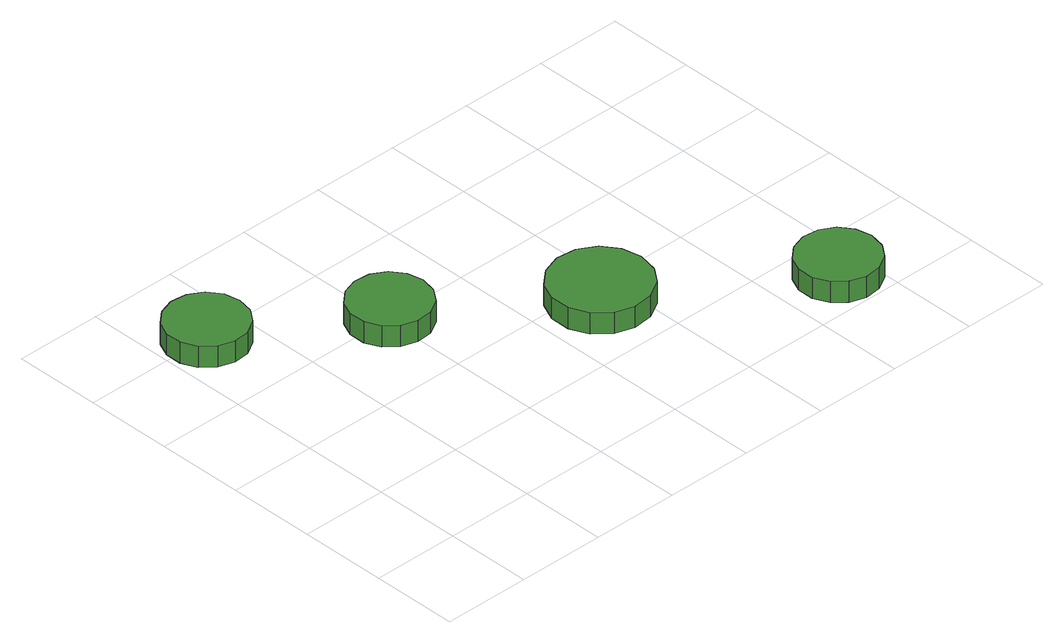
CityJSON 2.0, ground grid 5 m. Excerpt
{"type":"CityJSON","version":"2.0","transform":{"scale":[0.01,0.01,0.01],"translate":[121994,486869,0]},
"CityObjects":{
"tree1":{"type":"SolitaryVegetationObject","attributes":{"function":"something"},"geometry":[{"type":"MultiSurface","lod":"1","boundaries":[[[0,1,2,3,4,5,6,7,8,9,10,11,12,13,14]],[[15,16,17,18,19,20,21,22,23,24,25,26,27,28,29]],[[0,29,28,1]],[[1,28,27,2]],[[2,27,26,3]],[[3,26,25,4]],[[4,25,24,5]],[[5,24,23,6]],[[6,23,22,7]],[[7,22,21,8]],[[8,21,20,9]],[[9,20,19,10]],[[10,19,18,11]],[[11,18,17,12]],[[12,17,16,13]],[[13,16,15,14]],[[14,15,29,0]]]}]},
"tree2":{"type":"SolitaryVegetationObject","attributes":{"function":"something"},"geometry":[{"type":"MultiSurface","lod":"1","boundaries":[[[30,31,32,33,34,35,36,37,38,39,40,41,42,43,44]],[[45,46,47,48,49,50,51,52,53,54,55,56,57,58,59]],[[30,59,58,31]],[[31,58,57,32]],[[32,57,56,33]],[[33,56,55,34]],[[34,55,54,35]],[[35,54,53,36]],[[36,53,52,37]],[[37,52,51,38]],[[38,51,50,39]],[[39,50,49,40]],[[40,49,48,41]],[[41,48,47,42]],[[42,47,46,43]],[[43,46,45,44]],[[44,45,59,30]]]}]},
"tree3":{"type":"SolitaryVegetationObject","attributes":{"function":"something"},"geometry":[{"type":"MultiSurface","lod":"1","boundaries":[[[60,61,62,63,64,65,66,67,68,69,70,71,72,73,74]],[[75,76,77,78,79,80,81,82,83,84,85,86,87,88,89]],[[60,89,88,61]],[[61,88,87,62]],[[62,87,86,63]],[[63,86,85,64]],[[64,85,84,65]],[[65,84,83,66]],[[66,83,82,67]],[[67,82,81,68]],[[68,81,80,69]],[[69,80,79,70]],[[70,79,78,71]],[[71,78,77,72]],[[72,77,76,73]],[[73,76,75,74]],[[74,75,89,60]]]}]},
"tree4":{"type":"SolitaryVegetationObject","attributes":{"function":"something"},"geometry":[{"type":"MultiSurface","lod":"1","boundaries":[[[90,91,92,93,94,95,96,97,98,99,100,101,102,103,104]],[[105,106,107,108,109,110,111,112,113,114,115,116,117,118,119]],[[90,119,118,91]],[[91,118,117,92]],[[92,117,116,93]],[[93,116,115,94]],[[94,115,114,95]],[[95,114,113,96]],[[96,113,112,97]],[[97,112,111,98]],[[98,111,110,99]],[[99,110,109,100]],[[100,109,108,101]],[[101,108,107,102]],[[102,107,106,103]],[[103,106,105,104]],[[104,105,119,90]]]}]}
},
"vertices":[
[477,1983,220],[458,2075,220],[403,2151,220],[321,2198,220],[228,2208,220],[138,2179,220],[68,2116,220],[30,2030,220],[30,1936,220],[68,1850,220],[138,1787,220],[228,1758,220],[321,1768,220],[403,1815,220],[458,1891,220],[458,1891,93],[403,1815,93],[321,1768,93],[228,1758,93],[138,1787,93],[68,1850,93],[30,1936,93],[30,2030,93],[68,2116,93],[138,2179,93],[228,2208,93],[321,2198,93],[403,2151,93],[458,2075,93],[477,1983,93],
[1237,1489,218],[1217,1581,218],[1162,1657,218],[1081,1704,218],[987,1713,218],[898,1684,218],[828,1621,218],[790,1536,218],[790,1442,218],[828,1356,218],[898,1293,218],[987,1264,218],[1081,1274,218],[1162,1321,218],[1217,1397,218],[1217,1397,91],[1162,1321,91],[1081,1274,91],[987,1264,91],[898,1293,91],[828,1356,91],[790,1442,91],[790,1536,91],[828,1621,91],[898,1684,91],[987,1713,91],[1081,1704,91],[1162,1657,91],[1217,1581,91],[1237,1489,91],
[2135,893,217],[2111,1006,217],[2044,1099,217],[1944,1157,217],[1829,1169,217],[1720,1133,217],[1634,1056,217],[1587,951,217],[1587,836,217],[1634,730,217],[1720,653,217],[1829,618,217],[1944,630,217],[2044,687,217],[2111,780,217],[2111,780,90],[2044,687,90],[1944,630,90],[1829,618,90],[1720,653,90],[1634,730,90],[1587,836,90],[1587,951,90],[1634,1056,90],[1720,1133,90],[1829,1169,90],[1944,1157,90],[2044,1099,90],[2111,1006,90],[2135,893,90],
[3061,241,217],[3041,333,217],[2986,409,217],[2905,456,217],[2811,466,217],[2722,437,217],[2652,374,217],[2614,288,217],[2614,194,217],[2652,108,217],[2722,46,217],[2811,16,217],[2905,26,217],[2986,73,217],[3041,149,217],[3041,149,90],[2986,73,90],[2905,26,90],[2811,16,90],[2722,46,90],[2652,108,90],[2614,194,90],[2614,288,90],[2652,374,90],[2722,437,90],[2811,466,90],[2905,456,90],[2986,409,90],[3041,333,90],[3061,241,90]
]}
